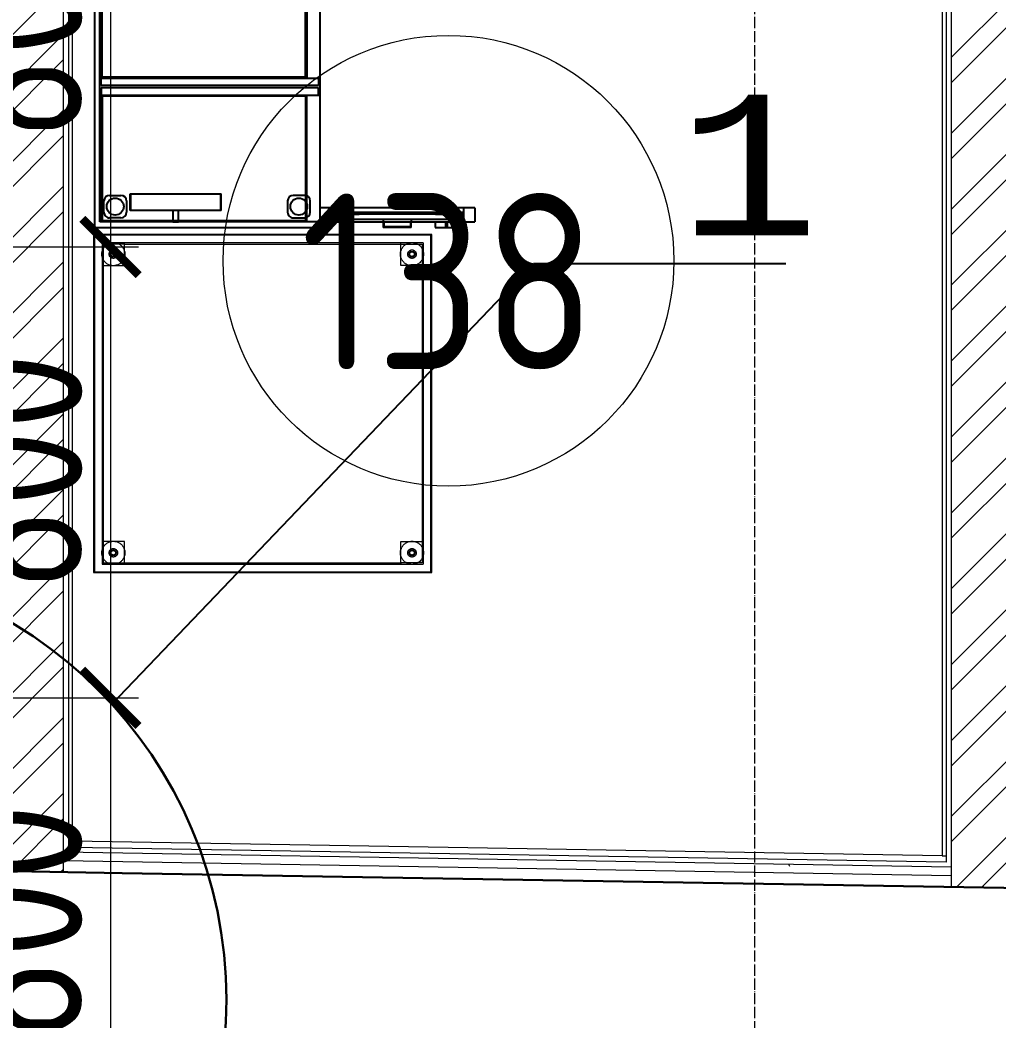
# Model space of a CAD drawing. Header units: millimetres. Extents: x -42533 to 645315, y 3457 to 82611.
# Drawn here: x 74294 to 76032, y 69285 to 71060 of the extents above; entities that cross this region are included whole.
import ezdxf
from ezdxf import colors
from ezdxf.entities.mleader import LeaderData, LeaderLine
from ezdxf.math import Vec2, Vec3

# ---------------------------------------------------------------- set-up
doc = ezdxf.new("R2010")
doc.units = ezdxf.units.MM
doc.linetypes.add('ADSK_Линия сетки', pattern=[25, 20, -2.5, 0, -2.5])
for name, color, linetype in [('00_00_потолок_Панели из стали', 7, 'Continuous'), ('PLAN', 1, 'Continuous'), ('Интерьер - Мебель', 7, 'Continuous'), ('ЭОМ_Лотки рабочие', 5, 'Continuous')]:
    doc.layers.add(name, color=color, linetype=linetype)
for name, color, linetype, lineweight in [('Аннотация', 7, 'Continuous', 18), ('ДОНМ_ТХ_(Нейтральное_мебель)', 7, 'Continuous', 0), ('Оси', 253, 'Continuous', 9), ('Стены внутренние', 7, 'Continuous', 18), ('Стены несущие', 7, 'Continuous', 30), ('Стены отделка', 7, 'Continuous', 30), ('Стены штриховка', 7, 'Continuous', 9), ('ШТРИХОВКА', 252, 'Continuous', 15)]:
    doc.layers.add(name, color=color, linetype=linetype, lineweight=lineweight)
doc.layers.add('Линии', color=7, linetype='Continuous', lineweight=9, true_color=0x00a600)
doc.styles.add('GOST Common', font='GOST_Common.ttf', dxfattribs={"width": 0.9, "height": 350})
doc.styles.get("Standard").update_dxf_attribs({"font": 'arial.ttf'})
doc.styles.add('М2', font='isocpeur.ttf', dxfattribs={"width": 0.8})
doc.dimstyles.new('М2-100', dxfattribs={"dimtxt": 250, "dimasz": 100, "dimexe": 50, "dimexo": 50, "dimgap": 50, "dimtad": 1, "dimdec": 0, "dimzin": 1, "dimtxsty": 'М2', "dimblk": 'ARCHTICK', "dimcen": 2.5, "dimdle": 50, "dimclre": 256, "dimclrt": 256, "dimadec": 0, "dimazin": 0, "dimtfac": 1, "dimtdec": 0, "dimtix": 1, "dimtmove": 1, "dimatfit": 3, "dimldrblk": 'NONE', "dimfxl": 1, "dimtolj": 1, "dimlwd": 9, "dimlwe": 9, "dimarcsym": 1})

# ---------------------------------------------------------------- blocks, each defined once
blk = doc.blocks.new('*U428')
at = {"color": 0}
for points in [[(600, 600), (600, 0), (0, 0), (0, 600), (600, 600)], [(598.5, 598.5), (598.5, 1.5), (1.5, 1.5), (1.5, 598.5), (598.5, 598.5)], [(35, 544.5), (36.4, 544.5), (37.7, 544.7), (39, 544.9), (40.3, 545.2), (41.6, 545.6), (42.9, 546.1), (44.1, 546.6), (45.2, 547.2), (46.4, 547.9), (47.5, 548.7), (48.5, 549.6), (49.5, 550.5), (50.4, 551.4), (51.2, 552.5), (52, 553.6), (52.8, 554.8), (53.4, 556), (54, 557.2), (54.4, 558.5), (54.8, 559.7), (55.1, 561), (55.3, 562.4), (55.5, 563.7), (55.5, 565), (55.5, 566.3), (55.3, 567.6), (55.1, 569), (54.8, 570.3), (54.4, 571.5), (54, 572.8), (53.4, 574), (52.8, 575.2), (52, 576.4), (51.2, 577.5), (50.4, 578.6), (49.5, 579.5), (48.5, 580.4), (47.5, 581.3), (46.4, 582.1), (45.2, 582.8), (44.1, 583.4), (42.9, 583.9), (41.6, 584.4), (40.3, 584.8), (39, 585.1), (37.7, 585.3), (36.4, 585.5), (35, 585.5), (33.9, 585.5), (32.9, 585.4), (31.9, 585.3), (30.9, 585.1), (29.9, 584.9), (28.9, 584.6), (28, 584.3), (27, 583.9), (26.1, 583.5), (25.2, 583), (24.4, 582.5), (23.5, 582), (22.7, 581.4), (22, 580.8), (21.2, 580.2), (19.8, 578.8), (19.2, 578), (18.6, 577.3), (18, 576.5), (17.5, 575.6), (17, 574.8), (16.5, 573.9), (16.1, 573), (15.7, 572), (15.4, 571.1), (15.1, 570.1), (14.9, 569.1), (14.7, 568.1), (14.6, 567.1), (14.5, 566.1), (14.5, 565), (14.5, 563.9), (14.6, 562.9), (14.7, 561.9), (14.9, 560.9), (15.1, 559.9), (15.4, 558.9), (15.7, 558), (16.1, 557), (16.5, 556.1), (17, 555.2), (17.5, 554.4), (18, 553.5), (18.6, 552.7), (19.2, 552), (19.8, 551.2), (20.5, 550.5), (21.2, 549.8), (22, 549.2), (22.7, 548.6), (23.5, 548), (24.4, 547.5), (25.2, 547), (26.1, 546.5), (27, 546.1), (28, 545.7), (28.9, 545.4), (29.9, 545.1), (30.9, 544.9), (31.9, 544.7), (32.9, 544.6), (33.9, 544.5), (35, 544.5)], [(15, 545), (55, 545), (55, 585)], [(585, 585), (15, 585)], [(15, 15), (15, 585)], [(53.8, 583), (17, 583), (17, 546.2)], [(35, 572.5), (34.6, 572.5), (34.2, 572.5), (33.9, 572.4), (33.5, 572.3), (33.1, 572.3), (32.8, 572.2), (32.4, 572), (32.1, 571.9), (31.8, 571.8), (31.4, 571.6), (31.1, 571.4), (30.8, 571.2), (30.5, 571), (30.2, 570.8), (30, 570.6), (29.7, 570.3), (29.4, 570), (29.2, 569.8), (29, 569.5), (28.8, 569.2), (28.6, 568.9), (28.4, 568.6), (28.2, 568.2), (28.1, 567.9), (28, 567.6), (27.8, 567.2), (27.7, 566.9), (27.7, 566.5), (27.6, 566.1), (27.5, 565.8), (27.5, 565.4), (27.5, 565), (27.5, 564.6), (27.5, 564.2), (27.6, 563.9), (27.7, 563.5), (27.7, 563.1), (27.8, 562.8), (28, 562.4), (28.1, 562.1), (28.2, 561.8), (28.4, 561.4), (28.6, 561.1), (28.8, 560.8), (29, 560.5), (29.2, 560.2), (29.4, 560), (30, 559.4), (30.2, 559.2), (30.5, 559), (30.8, 558.8), (31.1, 558.6), (31.4, 558.4), (31.8, 558.2), (32.1, 558.1), (32.4, 558), (32.8, 557.8), (33.1, 557.7), (33.5, 557.7), (33.9, 557.6), (34.2, 557.5), (34.6, 557.5), (35, 557.5), (35.5, 557.5), (36, 557.6), (36.5, 557.6), (37, 557.8), (37.4, 557.9), (37.9, 558.1), (38.3, 558.3), (38.7, 558.5), (39.2, 558.8), (39.6, 559), (39.9, 559.4), (40.3, 559.7), (40.6, 560), (40.9, 560.4), (41.2, 560.8), (41.5, 561.2), (41.7, 561.7), (41.9, 562.1), (42.1, 562.6), (42.2, 563.1), (42.4, 563.6), (42.4, 564), (42.5, 564.5), (42.5, 565), (42.5, 565.5), (42.4, 566), (42.4, 566.4), (42.2, 566.9), (42.1, 567.4), (41.9, 567.9), (41.7, 568.3), (41.5, 568.7), (41.2, 569.2), (40.9, 569.6), (40.6, 570), (40.3, 570.3), (39.9, 570.6), (39.6, 571), (39.2, 571.2), (38.7, 571.5), (38.3, 571.7), (37.9, 571.9), (37.4, 572.1), (37, 572.2), (36.5, 572.4), (36, 572.4), (35.5, 572.5), (35, 572.5)], [(35, 570), (34.7, 570), (34.5, 570), (34.2, 569.9), (34, 569.9), (33.8, 569.8), (33.5, 569.8), (33.3, 569.7), (33.1, 569.6), (32.8, 569.5), (32.6, 569.4), (32.4, 569.3), (32.2, 569.1), (32, 569), (31.8, 568.9), (31.6, 568.7), (31.5, 568.5), (31.3, 568.4), (31.1, 568.2), (31, 568), (30.9, 567.8), (30.7, 567.6), (30.6, 567.4), (30.5, 567.2), (30.4, 566.9), (30.3, 566.7), (30.2, 566.5), (30.2, 566.2), (30.1, 566), (30.1, 565.8), (30, 565.5), (30, 565.3), (30, 565), (30, 564.7), (30, 564.5), (30.1, 564.2), (30.1, 564), (30.2, 563.8), (30.2, 563.5), (30.3, 563.3), (30.4, 563.1), (30.5, 562.8), (30.6, 562.6), (30.7, 562.4), (30.9, 562.2), (31, 562), (31.1, 561.8), (31.3, 561.6), (31.6, 561.3), (31.8, 561.1), (32, 561), (32.2, 560.9), (32.4, 560.7), (32.6, 560.6), (32.8, 560.5), (33.1, 560.4), (33.3, 560.3), (33.5, 560.2), (33.8, 560.2), (34, 560.1), (34.2, 560.1), (34.5, 560), (34.7, 560), (35, 560), (35.3, 560), (35.7, 560), (36, 560.1), (36.3, 560.2), (36.6, 560.3), (36.9, 560.4), (37.2, 560.5), (37.5, 560.7), (37.8, 560.8), (38, 561), (38.3, 561.2), (38.5, 561.5), (38.8, 561.7), (39, 561.9), (39.2, 562.2), (39.3, 562.5), (39.5, 562.8), (39.6, 563.1), (39.7, 563.4), (39.8, 563.7), (39.9, 564), (40, 564.4), (40, 564.7), (40, 565), (40, 565.3), (40, 565.6), (39.9, 566), (39.8, 566.3), (39.7, 566.6), (39.6, 566.9), (39.5, 567.2), (39.3, 567.5), (39.2, 567.8), (39, 568.1), (38.8, 568.3), (38.5, 568.5), (38.3, 568.8), (38, 569), (37.8, 569.2), (37.5, 569.3), (37.2, 569.5), (36.9, 569.6), (36.6, 569.7), (36.3, 569.8), (36, 569.9), (35.7, 570), (35.3, 570), (35, 570)], [(35, 569), (34.8, 569), (34.6, 569), (34.4, 569), (34.2, 568.9), (34, 568.9), (33.8, 568.8), (33.6, 568.8), (33.4, 568.7), (33.3, 568.6), (33.1, 568.5), (32.9, 568.4), (32.8, 568.3), (32.6, 568.2), (32.5, 568.1), (32.3, 568), (32.2, 567.8), (32, 567.7), (31.9, 567.5), (31.8, 567.4), (31.7, 567.2), (31.6, 567.1), (31.5, 566.9), (31.4, 566.7), (31.3, 566.6), (31.2, 566.4), (31.2, 566.2), (31.1, 566), (31.1, 565.8), (31, 565.6), (31, 565.4), (31, 565.2), (31, 565), (31, 564.8), (31, 564.6), (31, 564.4), (31.1, 564.2), (31.1, 564), (31.2, 563.8), (31.2, 563.6), (31.3, 563.4), (31.4, 563.3), (31.5, 563.1), (31.6, 562.9), (31.7, 562.8), (31.8, 562.6), (31.9, 562.5), (32, 562.3), (32.3, 562), (32.5, 561.9), (32.6, 561.8), (32.8, 561.7), (32.9, 561.6), (33.1, 561.5), (33.3, 561.4), (33.4, 561.3), (33.6, 561.2), (33.8, 561.2), (34, 561.1), (34.2, 561.1), (34.4, 561), (34.6, 561), (34.8, 561), (35, 561), (35.3, 561), (35.5, 561), (35.8, 561.1), (36, 561.1), (36.3, 561.2), (36.5, 561.3), (36.8, 561.4), (37, 561.5), (37.2, 561.7), (37.4, 561.8), (37.6, 562), (37.8, 562.2), (38, 562.4), (38.2, 562.6), (38.3, 562.8), (38.5, 563), (38.6, 563.2), (38.7, 563.5), (38.8, 563.7), (38.9, 564), (38.9, 564.2), (39, 564.5), (39, 564.7), (39, 565), (39, 565.3), (39, 565.5), (38.9, 565.8), (38.9, 566), (38.8, 566.3), (38.7, 566.5), (38.6, 566.8), (38.5, 567), (38.3, 567.2), (38.2, 567.4), (38, 567.6), (37.8, 567.8), (37.6, 568), (37.4, 568.2), (37.2, 568.3), (37, 568.5), (36.8, 568.6), (36.5, 568.7), (36.3, 568.8), (36, 568.9), (35.8, 568.9), (35.5, 569), (35.3, 569), (35, 569)], [(545, 583), (55, 583)], [(565, 544.5), (566.4, 544.5), (567.7, 544.7), (569, 544.9), (570.3, 545.2), (571.6, 545.6), (572.9, 546.1), (574.1, 546.6), (575.2, 547.2), (576.4, 547.9), (577.5, 548.7), (578.5, 549.6), (579.5, 550.5), (580.4, 551.4), (581.2, 552.5), (582, 553.6), (582.8, 554.8), (583.4, 556), (584, 557.2), (584.4, 558.5), (584.8, 559.7), (585.1, 561), (585.3, 562.4), (585.5, 563.7), (585.5, 565), (585.5, 566.3), (585.3, 567.6), (585.1, 569), (584.8, 570.3), (584.4, 571.5), (584, 572.8), (583.4, 574), (582.8, 575.2), (582, 576.4), (581.2, 577.5), (580.4, 578.6), (579.5, 579.5), (578.5, 580.4), (577.5, 581.3), (576.4, 582.1), (575.2, 582.8), (574.1, 583.4), (572.9, 583.9), (571.6, 584.4), (570.3, 584.8), (569, 585.1), (567.7, 585.3), (566.4, 585.5), (565, 585.5), (563.9, 585.5), (562.9, 585.4), (561.9, 585.3), (560.9, 585.1), (559.9, 584.9), (558.9, 584.6), (558, 584.3), (557, 583.9), (556.1, 583.5), (555.2, 583), (554.4, 582.5), (553.5, 582), (552.7, 581.4), (552, 580.8), (551.2, 580.2), (549.8, 578.8), (549.2, 578), (548.6, 577.3), (548, 576.5), (547.5, 575.6), (547, 574.8), (546.5, 573.9), (546.1, 573), (545.7, 572), (545.4, 571.1), (545.1, 570.1), (544.9, 569.1), (544.7, 568.1), (544.6, 567.1), (544.5, 566.1), (544.5, 565), (544.5, 563.9), (544.6, 562.9), (544.7, 561.9), (544.9, 560.9), (545.1, 559.9), (545.4, 558.9), (545.7, 558), (546.1, 557), (546.5, 556.1), (547, 555.2), (547.5, 554.4), (548, 553.5), (548.6, 552.7), (549.2, 552), (549.8, 551.2), (550.5, 550.5), (551.2, 549.8), (552, 549.2), (552.7, 548.6), (553.5, 548), (554.4, 547.5), (555.2, 547), (556.1, 546.5), (557, 546.1), (558, 545.7), (558.9, 545.4), (559.9, 545.1), (560.9, 544.9), (561.9, 544.7), (562.9, 544.6), (563.9, 544.5), (565, 544.5)], [(545, 585), (545, 545), (585, 545)], [(583, 546.2), (583, 583), (546.2, 583)], [(565, 572.5), (564.6, 572.5), (564.2, 572.5), (563.9, 572.4), (563.5, 572.3), (563.1, 572.3), (562.8, 572.2), (562.4, 572), (562.1, 571.9), (561.8, 571.8), (561.4, 571.6), (561.1, 571.4), (560.8, 571.2), (560.5, 571), (560.2, 570.8), (560, 570.6), (559.7, 570.3), (559.4, 570), (559.2, 569.8), (559, 569.5), (558.8, 569.2), (558.6, 568.9), (558.4, 568.6), (558.2, 568.2), (558.1, 567.9), (558, 567.6), (557.8, 567.2), (557.7, 566.9), (557.7, 566.5), (557.6, 566.1), (557.5, 565.8), (557.5, 565.4), (557.5, 565), (557.5, 564.6), (557.5, 564.2), (557.6, 563.9), (557.7, 563.5), (557.7, 563.1), (557.8, 562.8), (558, 562.4), (558.1, 562.1), (558.2, 561.8), (558.4, 561.4), (558.6, 561.1), (558.8, 560.8), (559, 560.5), (559.2, 560.2), (559.4, 560), (560, 559.4), (560.2, 559.2), (560.5, 559), (560.8, 558.8), (561.1, 558.6), (561.4, 558.4), (561.8, 558.2), (562.1, 558.1), (562.4, 558), (562.8, 557.8), (563.1, 557.7), (563.5, 557.7), (563.9, 557.6), (564.2, 557.5), (564.6, 557.5), (565, 557.5), (565.5, 557.5), (566, 557.6), (566.5, 557.6), (567, 557.8), (567.4, 557.9), (567.9, 558.1), (568.3, 558.3), (568.7, 558.5), (569.2, 558.8), (569.6, 559), (569.9, 559.4), (570.3, 559.7), (570.6, 560), (570.9, 560.4), (571.2, 560.8), (571.5, 561.2), (571.7, 561.7), (571.9, 562.1), (572.1, 562.6), (572.2, 563.1), (572.4, 563.6), (572.4, 564), (572.5, 564.5), (572.5, 565), (572.5, 565.5), (572.4, 566), (572.4, 566.4), (572.2, 566.9), (572.1, 567.4), (571.9, 567.9), (571.7, 568.3), (571.5, 568.7), (571.2, 569.2), (570.9, 569.6), (570.6, 570), (570.3, 570.3), (569.9, 570.6), (569.6, 571), (569.2, 571.2), (568.7, 571.5), (568.3, 571.7), (567.9, 571.9), (567.4, 572.1), (567, 572.2), (566.5, 572.4), (566, 572.4), (565.5, 572.5), (565, 572.5)], [(565, 570), (564.7, 570), (564.5, 570), (564.2, 569.9), (564, 569.9), (563.8, 569.8), (563.5, 569.8), (563.3, 569.7), (563.1, 569.6), (562.8, 569.5), (562.6, 569.4), (562.4, 569.3), (562.2, 569.1), (562, 569), (561.8, 568.9), (561.6, 568.7), (561.5, 568.5), (561.3, 568.4), (561.1, 568.2), (561, 568), (560.9, 567.8), (560.7, 567.6), (560.6, 567.4), (560.5, 567.2), (560.4, 566.9), (560.3, 566.7), (560.2, 566.5), (560.2, 566.2), (560.1, 566), (560.1, 565.8), (560, 565.5), (560, 565.3), (560, 565), (560, 564.7), (560, 564.5), (560.1, 564.2), (560.1, 564), (560.2, 563.8), (560.2, 563.5), (560.3, 563.3), (560.4, 563.1), (560.5, 562.8), (560.6, 562.6), (560.7, 562.4), (560.9, 562.2), (561, 562), (561.1, 561.8), (561.3, 561.6), (561.6, 561.3), (561.8, 561.1), (562, 561), (562.2, 560.9), (562.4, 560.7), (562.6, 560.6), (562.8, 560.5), (563.1, 560.4), (563.3, 560.3), (563.5, 560.2), (563.8, 560.2), (564, 560.1), (564.2, 560.1), (564.5, 560), (564.7, 560), (565, 560), (565.3, 560), (565.7, 560), (566, 560.1), (566.3, 560.2), (566.6, 560.3), (566.9, 560.4), (567.2, 560.5), (567.5, 560.7), (567.8, 560.8), (568, 561), (568.3, 561.2), (568.5, 561.5), (568.8, 561.7), (569, 561.9), (569.2, 562.2), (569.3, 562.5), (569.5, 562.8), (569.6, 563.1), (569.7, 563.4), (569.8, 563.7), (569.9, 564), (570, 564.4), (570, 564.7), (570, 565), (570, 565.3), (570, 565.6), (569.9, 566), (569.8, 566.3), (569.7, 566.6), (569.6, 566.9), (569.5, 567.2), (569.3, 567.5), (569.2, 567.8), (569, 568.1), (568.8, 568.3), (568.5, 568.5), (568.3, 568.8), (568, 569), (567.8, 569.2), (567.5, 569.3), (567.2, 569.5), (566.9, 569.6), (566.6, 569.7), (566.3, 569.8), (566, 569.9), (565.7, 570), (565.3, 570), (565, 570)], [(565, 569), (564.8, 569), (564.6, 569), (564.4, 569), (564.2, 568.9), (564, 568.9), (563.8, 568.8), (563.6, 568.8), (563.4, 568.7), (563.3, 568.6), (563.1, 568.5), (562.9, 568.4), (562.8, 568.3), (562.6, 568.2), (562.5, 568.1), (562.3, 568), (562.2, 567.8), (562, 567.7), (561.9, 567.5), (561.8, 567.4), (561.7, 567.2), (561.6, 567.1), (561.5, 566.9), (561.4, 566.7), (561.3, 566.6), (561.2, 566.4), (561.2, 566.2), (561.1, 566), (561.1, 565.8), (561, 565.6), (561, 565.4), (561, 565.2), (561, 565), (561, 564.8), (561, 564.6), (561, 564.4), (561.1, 564.2), (561.1, 564), (561.2, 563.8), (561.2, 563.6), (561.3, 563.4), (561.4, 563.3), (561.5, 563.1), (561.6, 562.9), (561.7, 562.8), (561.8, 562.6), (561.9, 562.5), (562, 562.3), (562.3, 562), (562.5, 561.9), (562.6, 561.8), (562.8, 561.7), (562.9, 561.6), (563.1, 561.5), (563.3, 561.4), (563.4, 561.3), (563.6, 561.2), (563.8, 561.2), (564, 561.1), (564.2, 561.1), (564.4, 561), (564.6, 561), (564.8, 561), (565, 561), (565.3, 561), (565.5, 561), (565.8, 561.1), (566, 561.1), (566.3, 561.2), (566.5, 561.3), (566.8, 561.4), (567, 561.5), (567.2, 561.7), (567.4, 561.8), (567.6, 562), (567.8, 562.2), (568, 562.4), (568.2, 562.6), (568.3, 562.8), (568.5, 563), (568.6, 563.2), (568.7, 563.5), (568.8, 563.7), (568.9, 564), (568.9, 564.2), (569, 564.5), (569, 564.7), (569, 565), (569, 565.3), (569, 565.5), (568.9, 565.8), (568.9, 566), (568.8, 566.3), (568.7, 566.5), (568.6, 566.8), (568.5, 567), (568.3, 567.2), (568.2, 567.4), (568, 567.6), (567.8, 567.8), (567.6, 568), (567.4, 568.2), (567.2, 568.3), (567, 568.5), (566.8, 568.6), (566.5, 568.7), (566.3, 568.8), (566, 568.9), (565.8, 568.9), (565.5, 569), (565.3, 569), (565, 569)], [(585, 585), (585, 15)], [(17, 55), (17, 546.1)], [(583, 55), (583, 546.1)], [(35, 14.5), (36.4, 14.5), (37.7, 14.7), (39, 14.9), (40.3, 15.2), (41.6, 15.6), (42.9, 16.1), (44.1, 16.6), (45.2, 17.2), (46.4, 17.9), (47.5, 18.7), (48.5, 19.6), (49.5, 20.5), (50.4, 21.4), (51.2, 22.5), (52, 23.6), (52.8, 24.8), (53.4, 26), (54, 27.2), (54.4, 28.5), (54.8, 29.7), (55.1, 31), (55.3, 32.4), (55.5, 33.7), (55.5, 35), (55.5, 36.3), (55.3, 37.6), (55.1, 39), (54.8, 40.3), (54.4, 41.5), (54, 42.8), (53.4, 44), (52.8, 45.2), (52, 46.4), (51.2, 47.5), (50.4, 48.6), (49.5, 49.5), (48.5, 50.4), (47.5, 51.3), (46.4, 52.1), (45.2, 52.8), (44.1, 53.4), (42.9, 53.9), (41.6, 54.4), (40.3, 54.8), (39, 55.1), (37.7, 55.3), (36.4, 55.5), (33.6, 55.5), (32.3, 55.3), (31, 55.1), (29.7, 54.8), (28.4, 54.4), (27.1, 53.9), (25.9, 53.4), (24.8, 52.8), (23.6, 52.1), (22.5, 51.3), (21.5, 50.4), (20.5, 49.5), (19.6, 48.6), (18.8, 47.5), (18, 46.4), (17.2, 45.2), (16.6, 44), (16, 42.8), (15.6, 41.5), (15.2, 40.3), (14.9, 39), (14.7, 37.6), (14.5, 36.3), (14.5, 35), (14.5, 33.7), (14.7, 32.4), (14.9, 31), (15.2, 29.7), (15.6, 28.5), (16, 27.2), (16.6, 26), (17.2, 24.8), (18, 23.6), (18.8, 22.5), (19.6, 21.4), (20.5, 20.5), (21.5, 19.6), (22.5, 18.7), (23.6, 17.9), (24.8, 17.2), (25.9, 16.6), (27.1, 16.1), (28.4, 15.6), (29.7, 15.2), (31, 14.9), (32.3, 14.7), (33.6, 14.5), (35, 14.5)], [(15, 55), (55, 55), (55, 15)], [(53.8, 17), (17, 17), (17, 53.8)], [(565, 14.5), (566.4, 14.5), (567.7, 14.7), (569, 14.9), (570.3, 15.2), (571.6, 15.6), (572.9, 16.1), (574.1, 16.6), (575.2, 17.2), (576.4, 17.9), (577.5, 18.7), (578.5, 19.6), (579.5, 20.5), (580.4, 21.4), (581.2, 22.5), (582, 23.6), (582.8, 24.8), (583.4, 26), (584, 27.2), (584.4, 28.5), (584.8, 29.7), (585.1, 31), (585.3, 32.4), (585.5, 33.7), (585.5, 35), (585.5, 36.3), (585.3, 37.6), (585.1, 39), (584.8, 40.3), (584.4, 41.5), (584, 42.8), (583.4, 44), (582.8, 45.2), (582, 46.4), (581.2, 47.5), (580.4, 48.6), (579.5, 49.5), (578.5, 50.4), (577.5, 51.3), (576.4, 52.1), (575.2, 52.8), (574.1, 53.4), (572.9, 53.9), (571.6, 54.4), (570.3, 54.8), (569, 55.1), (567.7, 55.3), (566.4, 55.5), (563.6, 55.5), (562.3, 55.3), (561, 55.1), (559.7, 54.8), (558.4, 54.4), (557.1, 53.9), (555.9, 53.4), (554.8, 52.8), (553.6, 52.1), (552.5, 51.3), (551.5, 50.4), (550.5, 49.5), (549.6, 48.6), (548.8, 47.5), (548, 46.4), (547.2, 45.2), (546.6, 44), (546, 42.8), (545.6, 41.5), (545.2, 40.3), (544.9, 39), (544.7, 37.6), (544.5, 36.3), (544.5, 35), (544.5, 33.7), (544.7, 32.4), (544.9, 31), (545.2, 29.7), (545.6, 28.5), (546, 27.2), (546.6, 26), (547.2, 24.8), (548, 23.6), (548.8, 22.5), (549.6, 21.4), (550.5, 20.5), (551.5, 19.6), (552.5, 18.7), (553.6, 17.9), (554.8, 17.2), (555.9, 16.6), (557.1, 16.1), (558.4, 15.6), (559.7, 15.2), (561, 14.9), (562.3, 14.7), (563.6, 14.5), (565, 14.5)], [(545, 15), (545, 55), (585, 55)], [(583, 53.8), (583, 17), (546.2, 17)], [(35, 42.5), (34.5, 42.5), (34, 42.4), (33.5, 42.4), (33, 42.2), (32.6, 42.1), (32.1, 41.9), (31.7, 41.7), (31.2, 41.5), (30.8, 41.2), (30.4, 41), (30.1, 40.6), (29.7, 40.3), (29.4, 40), (29.1, 39.6), (28.8, 39.2), (28.5, 38.7), (28.3, 38.3), (28.1, 37.9), (27.9, 37.4), (27.8, 36.9), (27.6, 36.4), (27.6, 36), (27.5, 35.5), (27.5, 35), (27.5, 34.5), (27.6, 34), (27.6, 33.6), (27.8, 33.1), (27.9, 32.6), (28.1, 32.1), (28.3, 31.7), (28.5, 31.2), (28.8, 30.8), (29.1, 30.4), (29.4, 30), (29.7, 29.7), (30.1, 29.4), (30.4, 29), (30.8, 28.8), (31.2, 28.5), (31.7, 28.3), (32.1, 28.1), (32.6, 27.9), (33, 27.8), (33.5, 27.6), (34, 27.6), (34.5, 27.5), (35.5, 27.5), (36, 27.6), (36.5, 27.6), (37, 27.8), (37.4, 27.9), (37.9, 28.1), (38.3, 28.3), (38.7, 28.5), (39.2, 28.8), (39.6, 29), (39.9, 29.4), (40.3, 29.7), (40.6, 30), (40.9, 30.4), (41.2, 30.8), (41.5, 31.2), (41.7, 31.7), (41.9, 32.1), (42.1, 32.6), (42.2, 33.1), (42.4, 33.6), (42.4, 34), (42.5, 34.5), (42.5, 35), (42.5, 35.5), (42.4, 36), (42.4, 36.4), (42.2, 36.9), (42.1, 37.4), (41.9, 37.9), (41.7, 38.3), (41.5, 38.7), (41.2, 39.2), (40.9, 39.6), (40.6, 40), (40.3, 40.3), (39.9, 40.6), (39.6, 41), (39.2, 41.2), (38.7, 41.5), (38.3, 41.7), (37.9, 41.9), (37.4, 42.1), (37, 42.2), (36.5, 42.4), (36, 42.4), (35.5, 42.5), (35, 42.5)], [(35, 40), (34.7, 40), (34.3, 40), (34, 39.9), (33.7, 39.8), (33.4, 39.7), (33.1, 39.6), (32.8, 39.5), (32.5, 39.3), (32.2, 39.2), (32, 39), (31.7, 38.8), (31.5, 38.5), (31.2, 38.3), (31, 38.1), (30.8, 37.8), (30.7, 37.5), (30.5, 37.2), (30.4, 36.9), (30.3, 36.6), (30.2, 36.3), (30.1, 36), (30, 35.6), (30, 35.3), (30, 35), (30, 34.7), (30, 34.4), (30.1, 34), (30.2, 33.7), (30.3, 33.4), (30.4, 33.1), (30.5, 32.8), (30.7, 32.5), (30.8, 32.2), (31, 31.9), (31.2, 31.7), (31.5, 31.5), (31.7, 31.2), (32, 31), (32.2, 30.8), (32.5, 30.7), (32.8, 30.5), (33.1, 30.4), (33.4, 30.3), (33.7, 30.2), (34, 30.1), (34.3, 30), (34.7, 30), (35.3, 30), (35.7, 30), (36, 30.1), (36.3, 30.2), (36.6, 30.3), (36.9, 30.4), (37.2, 30.5), (37.5, 30.7), (37.8, 30.8), (38, 31), (38.3, 31.2), (38.5, 31.5), (38.8, 31.7), (39, 31.9), (39.2, 32.2), (39.3, 32.5), (39.5, 32.8), (39.6, 33.1), (39.7, 33.4), (39.8, 33.7), (39.9, 34), (40, 34.4), (40, 34.7), (40, 35), (40, 35.3), (40, 35.6), (39.9, 36), (39.8, 36.3), (39.7, 36.6), (39.6, 36.9), (39.5, 37.2), (39.3, 37.5), (39.2, 37.8), (39, 38.1), (38.8, 38.3), (38.5, 38.5), (38.3, 38.8), (38, 39), (37.8, 39.2), (37.5, 39.3), (37.2, 39.5), (36.9, 39.6), (36.6, 39.7), (36.3, 39.8), (36, 39.9), (35.7, 40), (35.3, 40), (35, 40)], [(35, 39), (34.7, 39), (34.5, 39), (34.2, 38.9), (34, 38.9), (33.7, 38.8), (33.5, 38.7), (33.2, 38.6), (33, 38.5), (32.8, 38.3), (32.6, 38.2), (32.4, 38), (32.2, 37.8), (32, 37.6), (31.8, 37.4), (31.7, 37.2), (31.5, 37), (31.4, 36.8), (31.3, 36.5), (31.2, 36.3), (31.1, 36), (31.1, 35.8), (31, 35.5), (31, 35.3), (31, 35), (31, 34.7), (31, 34.5), (31.1, 34.2), (31.1, 34), (31.2, 33.7), (31.3, 33.5), (31.4, 33.2), (31.5, 33), (31.7, 32.8), (31.8, 32.6), (32, 32.4), (32.2, 32.2), (32.4, 32), (32.6, 31.8), (32.8, 31.7), (33, 31.5), (33.2, 31.4), (33.5, 31.3), (33.7, 31.2), (34, 31.1), (34.2, 31.1), (34.5, 31), (34.7, 31), (35.3, 31), (35.5, 31), (35.8, 31.1), (36, 31.1), (36.3, 31.2), (36.5, 31.3), (36.8, 31.4), (37, 31.5), (37.2, 31.7), (37.4, 31.8), (37.6, 32), (37.8, 32.2), (38, 32.4), (38.2, 32.6), (38.3, 32.8), (38.5, 33), (38.6, 33.2), (38.7, 33.5), (38.8, 33.7), (38.9, 34), (38.9, 34.2), (39, 34.5), (39, 34.7), (39, 35), (39, 35.3), (39, 35.5), (38.9, 35.8), (38.9, 36), (38.8, 36.3), (38.7, 36.5), (38.6, 36.8), (38.5, 37), (38.3, 37.2), (38.2, 37.4), (38, 37.6), (37.8, 37.8), (37.6, 38), (37.4, 38.2), (37.2, 38.3), (37, 38.5), (36.8, 38.6), (36.5, 38.7), (36.3, 38.8), (36, 38.9), (35.8, 38.9), (35.5, 39), (35.3, 39), (35, 39)], [(565, 42.5), (564.5, 42.5), (564, 42.4), (563.5, 42.4), (563, 42.2), (562.6, 42.1), (562.1, 41.9), (561.7, 41.7), (561.2, 41.5), (560.8, 41.2), (560.4, 41), (560.1, 40.6), (559.7, 40.3), (559.4, 40), (559.1, 39.6), (558.8, 39.2), (558.5, 38.7), (558.3, 38.3), (558.1, 37.9), (557.9, 37.4), (557.8, 36.9), (557.6, 36.4), (557.6, 36), (557.5, 35.5), (557.5, 35), (557.5, 34.5), (557.6, 34), (557.6, 33.6), (557.8, 33.1), (557.9, 32.6), (558.1, 32.1), (558.3, 31.7), (558.5, 31.2), (558.8, 30.8), (559.1, 30.4), (559.4, 30), (559.7, 29.7), (560.1, 29.4), (560.4, 29), (560.8, 28.8), (561.2, 28.5), (561.7, 28.3), (562.1, 28.1), (562.6, 27.9), (563, 27.8), (563.5, 27.6), (564, 27.6), (564.5, 27.5), (565.5, 27.5), (566, 27.6), (566.5, 27.6), (567, 27.8), (567.4, 27.9), (567.9, 28.1), (568.3, 28.3), (568.7, 28.5), (569.2, 28.8), (569.6, 29), (569.9, 29.4), (570.3, 29.7), (570.6, 30), (570.9, 30.4), (571.2, 30.8), (571.5, 31.2), (571.7, 31.7), (571.9, 32.1), (572.1, 32.6), (572.2, 33.1), (572.4, 33.6), (572.4, 34), (572.5, 34.5), (572.5, 35), (572.5, 35.5), (572.4, 36), (572.4, 36.4), (572.2, 36.9), (572.1, 37.4), (571.9, 37.9), (571.7, 38.3), (571.5, 38.7), (571.2, 39.2), (570.9, 39.6), (570.6, 40), (570.3, 40.3), (569.9, 40.6), (569.6, 41), (569.2, 41.2), (568.7, 41.5), (568.3, 41.7), (567.9, 41.9), (567.4, 42.1), (567, 42.2), (566.5, 42.4), (566, 42.4), (565.5, 42.5), (565, 42.5)], [(565, 40), (564.7, 40), (564.3, 40), (564, 39.9), (563.7, 39.8), (563.4, 39.7), (563.1, 39.6), (562.8, 39.5), (562.5, 39.3), (562.2, 39.2), (562, 39), (561.7, 38.8), (561.5, 38.5), (561.2, 38.3), (561, 38.1), (560.8, 37.8), (560.7, 37.5), (560.5, 37.2), (560.4, 36.9), (560.3, 36.6), (560.2, 36.3), (560.1, 36), (560, 35.6), (560, 35.3), (560, 35), (560, 34.7), (560, 34.4), (560.1, 34), (560.2, 33.7), (560.3, 33.4), (560.4, 33.1), (560.5, 32.8), (560.7, 32.5), (560.8, 32.2), (561, 31.9), (561.2, 31.7), (561.5, 31.5), (561.7, 31.2), (562, 31), (562.2, 30.8), (562.5, 30.7), (562.8, 30.5), (563.1, 30.4), (563.4, 30.3), (563.7, 30.2), (564, 30.1), (564.3, 30), (564.7, 30), (565.3, 30), (565.7, 30), (566, 30.1), (566.3, 30.2), (566.6, 30.3), (566.9, 30.4), (567.2, 30.5), (567.5, 30.7), (567.8, 30.8), (568, 31), (568.3, 31.2), (568.5, 31.5), (568.8, 31.7), (569, 31.9), (569.2, 32.2), (569.3, 32.5), (569.5, 32.8), (569.6, 33.1), (569.7, 33.4), (569.8, 33.7), (569.9, 34), (570, 34.4), (570, 34.7), (570, 35), (570, 35.3), (570, 35.6), (569.9, 36), (569.8, 36.3), (569.7, 36.6), (569.6, 36.9), (569.5, 37.2), (569.3, 37.5), (569.2, 37.8), (569, 38.1), (568.8, 38.3), (568.5, 38.5), (568.3, 38.8), (568, 39), (567.8, 39.2), (567.5, 39.3), (567.2, 39.5), (566.9, 39.6), (566.6, 39.7), (566.3, 39.8), (566, 39.9), (565.7, 40), (565.3, 40), (565, 40)], [(565, 39), (564.7, 39), (564.5, 39), (564.2, 38.9), (564, 38.9), (563.7, 38.8), (563.5, 38.7), (563.2, 38.6), (563, 38.5), (562.8, 38.3), (562.6, 38.2), (562.4, 38), (562.2, 37.8), (562, 37.6), (561.8, 37.4), (561.7, 37.2), (561.5, 37), (561.4, 36.8), (561.3, 36.5), (561.2, 36.3), (561.1, 36), (561.1, 35.8), (561, 35.5), (561, 35.3), (561, 35), (561, 34.7), (561, 34.5), (561.1, 34.2), (561.1, 34), (561.2, 33.7), (561.3, 33.5), (561.4, 33.2), (561.5, 33), (561.7, 32.8), (561.8, 32.6), (562, 32.4), (562.2, 32.2), (562.4, 32), (562.6, 31.8), (562.8, 31.7), (563, 31.5), (563.2, 31.4), (563.5, 31.3), (563.7, 31.2), (564, 31.1), (564.2, 31.1), (564.5, 31), (564.7, 31), (565.3, 31), (565.5, 31), (565.8, 31.1), (566, 31.1), (566.3, 31.2), (566.5, 31.3), (566.8, 31.4), (567, 31.5), (567.2, 31.7), (567.4, 31.8), (567.6, 32), (567.8, 32.2), (568, 32.4), (568.2, 32.6), (568.3, 32.8), (568.5, 33), (568.6, 33.2), (568.7, 33.5), (568.8, 33.7), (568.9, 34), (568.9, 34.2), (569, 34.5), (569, 34.7), (569, 35), (569, 35.3), (569, 35.5), (568.9, 35.8), (568.9, 36), (568.8, 36.3), (568.7, 36.5), (568.6, 36.8), (568.5, 37), (568.3, 37.2), (568.2, 37.4), (568, 37.6), (567.8, 37.8), (567.6, 38), (567.4, 38.2), (567.2, 38.3), (567, 38.5), (566.8, 38.6), (566.5, 38.7), (566.3, 38.8), (566, 38.9), (565.8, 38.9), (565.5, 39), (565.3, 39), (565, 39)], [(585, 15), (15, 15)], [(545, 17), (55, 17)]]:
    blk.add_lwpolyline(points, dxfattribs=at)
blk = doc.blocks.new('A$C22e02509')
at = {"layer": 'PLAN', "color": 0, "linetype": 'ByBlock', "lineweight": -2}
for p, q in [((400, 500), (0, 500)), ((0, 500), (0, 0)), ((400, 500), (400, 0)), ((512.5, 490), (512.5, 500)), ((562.5, 500), (512.5, 500)), ((514, 498.5), (561, 498.5)), ((514, 490), (514, 498.5)), ((561, 490), (561, 498.5)), ((562.5, 500), (562.5, 490)), ((605, 500), (645, 500)), ((605, 500), (605, 490)), ((623.8, 500), (623.8, 490)), ((626.2, 490), (626.2, 500)), ((645, 500), (645, 490)), ((400, 490), (10, 490)), ((10, 10), (10, 490)), ((12, 265), (12, 490)), ((14, 267), (14, 488)), ((375, 488), (14, 488)), ((47.1, 482.9), (27.1, 482.9)), ((139.5, 490), (149.5, 490)), ((139.5, 470), (139.5, 490)), ((149.5, 490), (149.5, 470)), ((352.9, 482.9), (372.9, 482.9)), ((375, 267), (375, 488)), ((377, 490), (377, 265)), ((400, 490), (675, 490)), ((420, 465), (420, 485)), ((420, 485), (655, 485)), ((512.5, 485), (512.5, 490)), ((562.5, 485), (562.5, 490)), ((655, 465), (655, 485)), ((675, 465), (675, 490)), ((17.1, 472.9), (17.1, 452.9)), ((57.1, 452.9), (57.1, 472.9)), ((139.5, 470), (63.8, 470)), ((63.8, 470), (63.8, 440)), ((64.8, 470), (64.8, 440)), ((149.5, 470), (139.5, 470)), ((225.2, 470), (149.5, 470)), ((224.2, 470), (224.2, 440)), ((225.2, 470), (225.2, 440)), ((342.9, 452.9), (342.9, 472.9)), ((382.9, 472.9), (382.9, 452.9)), ((675, 465), (400, 465)), ((420, 476.5), (469, 476.5)), ((469, 473.5), (420, 473.5)), ((467, 475.5), (467, 474.5)), ((606, 476.5), (469, 476.5)), ((469, 475.5), (469.7, 476.2)), ((469.7, 473.8), (469, 474.5)), ((606, 473.5), (469, 473.5)), ((470, 475.5), (470, 474.5)), ((605, 475.5), (605, 474.5)), ((606, 476.5), (655, 476.5)), ((655, 473.5), (606, 473.5)), ((608, 475.5), (608, 474.5)), ((27.1, 442.9), (47.1, 442.9)), ((63.8, 440), (225.2, 440)), ((372.9, 442.9), (352.9, 442.9)), ((375, 267), (14, 267)), ((10, 235), (10, 265)), ((10, 265), (400, 265)), ((12, 252), (12, 265)), ((398, 252), (12, 252)), ((398, 265), (398, 252)), ((10, 235), (400, 235)), ((12, 248), (12, 235)), ((398, 248), (12, 248)), ((12, 235), (12, 10)), ((375, 233), (14, 233)), ((14, 233), (14, 12)), ((375, 233), (375, 12)), ((377, 10), (377, 235)), ((398, 235), (398, 248)), ((27.1, 57.1), (47.1, 57.1)), ((63.8, 60), (225.2, 60)), ((63.8, 30), (63.8, 60)), ((64.8, 30), (64.8, 60)), ((224.2, 30), (224.2, 60)), ((225.2, 30), (225.2, 60)), ((372.9, 57.1), (352.9, 57.1)), ((17.1, 27.1), (17.1, 47.1)), ((57.1, 47.1), (57.1, 27.1)), ((342.9, 47.1), (342.9, 27.1)), ((382.9, 27.1), (382.9, 47.1)), ((139.5, 30), (63.8, 30)), ((139.5, 30), (139.5, 10)), ((149.5, 30), (139.5, 30)), ((149.5, 10), (149.5, 30)), ((225.2, 30), (149.5, 30)), ((675, 35), (400, 35)), ((420, 35), (420, 15)), ((469, 26.5), (420, 26.5)), ((420, 23.5), (469, 23.5)), ((467, 24.5), (467, 25.5)), ((606, 26.5), (469, 26.5)), ((469.7, 26.2), (469, 25.5)), ((469, 24.5), (469.7, 23.8)), ((606, 23.5), (469, 23.5)), ((470, 24.5), (470, 25.5)), ((605, 24.5), (605, 25.5)), ((655, 26.5), (606, 26.5)), ((606, 23.5), (655, 23.5)), ((608, 24.5), (608, 25.5)), ((655, 35), (655, 15)), ((675, 35), (675, 10)), ((0, 0), (400, 0)), ((400, 10), (10, 10)), ((375, 12), (14, 12)), ((47.1, 17.1), (27.1, 17.1)), ((139.5, 10), (149.5, 10)), ((352.9, 17.1), (372.9, 17.1)), ((400, 10), (675, 10)), ((420, 15), (655, 15)), ((512.5, 15), (512.5, 10)), ((512.5, 10), (512.5, 0)), ((562.5, 0), (512.5, 0)), ((514, 10), (514, 1.5)), ((514, 1.5), (561, 1.5)), ((561, 10), (561, 1.5)), ((562.5, 15), (562.5, 10)), ((562.5, 0), (562.5, 10)), ((605, 10), (605, 0)), ((605, 0), (645, 0)), ((623.8, 0), (623.8, 10)), ((626.2, 10), (626.2, 0)), ((645, 10), (645, 0))]:
    blk.add_line(p, q, dxfattribs=at)
for centre in [(37.1, 462.9), (362.9, 462.9), (37.1, 37.1), (362.9, 37.1)]:
    blk.add_circle(centre, 15, dxfattribs=at)
for centre, radius, start, end in [((27.1, 472.9), 10, 89.9998, 179.9998), ((47.1, 472.9), 10, 359.9998, 89.9998), ((352.9, 472.9), 10, 89.9998, 179.9998), ((372.9, 472.9), 10, 359.9998, 89.9998), ((468, 475.5), 1, 89.9998, 179.9998), ((468, 474.5), 1, 179.9998, 269.9998), ((469, 475.5), 1, 44.9998, 89.9998), ((469, 474.5), 1, 269.9998, 314.9998), ((469, 475.5), 1, 359.9998, 44.9998), ((469, 474.5), 1, 314.9998, 359.9998), ((606, 475.5), 1, 89.9998, 179.9998), ((606, 474.5), 1, 179.9998, 269.9998), ((607, 475.5), 1, 359.9998, 89.9998), ((607, 474.5), 1, 269.9998, 359.9998), ((27.1, 452.9), 10, 179.9998, 269.9998), ((47.1, 452.9), 10, 269.9998, 359.9998), ((352.9, 452.9), 10, 179.9998, 269.9998), ((372.9, 452.9), 10, 269.9998, 359.9998), ((27.1, 47.1), 10, 89.9998, 179.9998), ((47.1, 47.1), 10, 359.9998, 89.9998), ((352.9, 47.1), 10, 89.9998, 179.9998), ((372.9, 47.1), 10, 359.9998, 89.9998), ((27.1, 27.1), 10, 179.9998, 269.9998), ((47.1, 27.1), 10, 269.9998, 359.9998), ((352.9, 27.1), 10, 179.9998, 269.9998), ((372.9, 27.1), 10, 269.9998, 359.9998), ((468, 25.5), 1, 89.9998, 179.9998), ((468, 24.5), 1, 179.9998, 269.9998), ((469, 25.5), 1, 44.9998, 89.9998), ((469, 24.5), 1, 269.9998, 314.9998), ((469, 25.5), 1, 359.9998, 44.9998), ((469, 24.5), 1, 314.9998, 359.9998), ((606, 25.5), 1, 89.9998, 179.9998), ((606, 24.5), 1, 179.9998, 269.9998), ((607, 25.5), 1, 359.9998, 89.9998), ((607, 24.5), 1, 269.9998, 359.9998)]:
    blk.add_arc(centre, radius, start, end, dxfattribs=at)
blk = doc.blocks.new('ТХ пищеблок....')
at = {"layer": 'ДОНМ_ТХ_(Нейтральное_мебель)', "color": 8, "xscale": -1, "rotation": 270}
blk.add_blockref('*U428', (1511.3, 24426.3), dxfattribs=at)
at = {"layer": 'Интерьер - Мебель', "color": 8}
blk.add_blockref('A$C22e02509', (1512.6, 25038.6), dxfattribs=at)
blk = doc.blocks.new('1 этаж')
at = {"layer": 'Стены внутренние', "lineweight": 9}
h = blk.add_hatch(dxfattribs=at)
h.set_pattern_fill('FP_12', color=8, style=0, pattern_type=2)
h.set_pattern_definition([(0, (557.2, 188.9), (406.4, 101.6), [33.528, -271.272, 33.528, -271.272, -1625.6]), (0, (557.2, 188.9), (406.4, 101.6), [-609.6, 33.528, -576.072, 33.528, -271.272, -711.2]), (0, (557.2, 188.9), (406.4, 101.6), [-1524, 33.528, -169.672, 33.528, -474.472]), (120, (709.6, 239.7), (-291.18818, 301.15272), [33.528, -271.272, 33.528, -271.272, -1625.6]), (120, (709.6, 239.7), (-291.18818, 301.15272), [-609.6, 33.528, -576.072, 33.528, -271.272, -711.2]), (120, (709.6, 239.7), (-291.18818, 301.15272), [-1524, 33.528, -169.672, 33.528, -474.472]), (240, (760.4, 442.9), (-115.21182, -402.75272), [33.528, -271.272, 33.528, -271.272, -1625.6]), (240, (760.4, 442.9), (-115.21182, -402.75272), [-609.6, 33.528, -576.072, 33.528, -271.272, -711.2]), (240, (760.4, 442.9), (-115.21182, -402.75272), [-1524, 33.528, -169.672, 33.528, -474.472])])
h.paths.add_polyline_path([(49755.157, 37254.202), (49755.157, 37269.205), (48210.157, 37295.335), (48210.157, 37280.333), (49746.056, 37254.356)])
at = {"layer": 'Стены штриховка'}
h = blk.add_hatch(dxfattribs=at)
h.set_pattern_fill('ANSI32', color=8, scale=10)
h.set_pattern_definition([(45, (-31496.66, 188.9), (-67.35192, 67.35192), []), (45, (-31451.76, 188.9), (-67.35192, 67.35192), [])])
h.paths.add_polyline_path([(48180.157, 39580.594), (48705.157, 39580.594), (48705.157, 39700.594), (48060.157, 39700.594), (48060.157, 37262.867), (48180.157, 37260.838)])
h.paths.add_polyline_path([(49875.157, 39580.594), (50447.657, 39580.594), (50447.657, 39700.594), (49635.157, 39700.594), (49635.157, 39580.594), (49755.157, 39580.594), (49755.157, 37234.2), (49875.157, 37232.17)])
h.paths.add_polyline_path([(51953.917, 39700.594), (51377.657, 39700.594), (51377.657, 39580.594), (51495.157, 39580.594), (51495.157, 37204.771), (51615.157, 37202.741), (51615.157, 39580.594), (51953.917, 39580.594)])
h.paths.add_polyline_path([(53340.157, 39700.594), (53328.157, 39700.594), (52883.917, 39700.594), (52883.917, 39580.594), (53340.157, 39580.594)])
h.paths.add_polyline_path([(53340.157, 41017.707), (53460.157, 41017.707), (53460.157, 41147.707), (55390.68, 41147.707), (55389.709, 41267.707), (53340.157, 41267.707)])
h.paths.add_polyline_path([(53460.157, 39987.707), (53340.157, 39987.707), (53340.157, 37193.569), (53340.496, 37193.563), (53460.157, 37177.015)])
at = {"layer": 'Линии', "color": 8}
blk.add_circle((48863.097, 38345.593), 400, dxfattribs=at)
at = {"layer": 'Оси', "color": 8, "linetype": 'ADSK_Линия сетки'}
blk.add_line((49406.766, -4162.595), (49406.766, 44411.9), dxfattribs=at)
at = {"layer": 'Стены несущие', "color": 8}
for p, q in [((48284.173, 37259.079), (48040.653, 37263.197)), ((53505.295, 37170.773), (48284.173, 37259.079))]:
    blk.add_line(p, q, dxfattribs=at)
at = {"layer": 'Стены отделка', "color": 8, "lineweight": 9}
for p, q in [((48180.157, 37260.838), (48180.157, 39580.594)), ((49755.157, 39580.594), (49755.157, 37254.202)), ((48196.057, 37295.574), (48196.057, 39564.694)), ((49739.257, 39564.694), (49739.257, 37289.476)), ((49739.257, 37289.476), (48196.057, 37315.577)), ((49755.157, 37254.202), (48180.157, 37280.841)), ((48040.029, 37263.208), (49755.157, 37234.2))]:
    blk.add_line(p, q, dxfattribs=at)
at = {"layer": 'Стены штриховка', "color": 8}
for p, q in [((48189.157, 37295.691), (48189.157, 39571.594)), ((49746.157, 39571.594), (49746.157, 37278.358)), ((49746.157, 37278.358), (48196.057, 37304.575)), ((49755.157, 37269.205), (48180.157, 37295.843)), ((49739.257, 37289.476), (49746.157, 37289.36)), ((49755.157, 37254.202), (49755.157, 37234.2))]:
    blk.add_line(p, q, dxfattribs=at)
at = {"layer": 'ЭОМ_Лотки рабочие'}
blk.add_blockref('ТХ пищеблок....', (46722.058, 13366.044), dxfattribs=at)
at = {"layer": 'Аннотация', "color": 8, "lineweight": 9, "insert": (48863.097, 38308.645), "char_height": 312.5, "width": 520.21112, "attachment_point": 5, "line_spacing_factor": 1.022766, "style": 'GOST Common'}
blk.add_mtext('138', dxfattribs=at)
blk = doc.blocks.new('_ArchTick')
at = {"color": 0, "linetype": 'ByBlock', "lineweight": 70, "const_width": 0.15}
blk.add_lwpolyline([(-0.5, -0.5), (0.5, 0.5)], dxfattribs=at)
blk = doc.blocks.new('*D769')
at = {"layer": '00_00_потолок_Панели из стали', "color": 0, "lineweight": 9, "transparency": 16777216}
blk.add_line((74454.8, 69906.7), (74454.8, 69006.5), dxfattribs=at)
at = {"layer": '00_00_потолок_Панели из стали', "lineweight": 9, "transparency": 16777216}
for p, q in [((74222.1, 69856.7), (74504.8, 69856.7)), ((74221.4, 69056.5), (74504.8, 69056.5))]:
    blk.add_line(p, q, dxfattribs=at)
at = {"layer": 'Defpoints', "color": 0, "transparency": 16777216}
for p in [(74172.1, 69856.7), (74171.4, 69056.5), (74454.8, 69056.5)]:
    blk.add_point(p, dxfattribs=at)
at = {"layer": '00_00_потолок_Панели из стали', "color": 0, "lineweight": 9, "transparency": 16777216, "xscale": 100, "yscale": 100, "zscale": 100}
for p, rotation in [((74454.8, 69856.7), 90), ((74454.8, 69056.5), 270)]:
    blk.add_blockref('_ArchTick', p, dxfattribs=dict(at, rotation=rotation))
at = {"layer": '00_00_потолок_Панели из стали', "transparency": 16777216, "insert": (74279.8, 69456.6), "char_height": 250, "attachment_point": 5, "rotation": 90, "style": 'М2'}
blk.add_mtext('\\A1;800', dxfattribs=at)
blk = doc.blocks.new('_None')
blk = doc.blocks.new('*D771')
at = {"layer": '00_00_потолок_Панели из стали', "color": 0, "lineweight": 9, "transparency": 16777216}
blk.add_line((74454.8, 71507.1), (74454.8, 70606.9), dxfattribs=at)
at = {"layer": '00_00_потолок_Панели из стали', "lineweight": 9, "transparency": 16777216}
for p, q in [((74222.1, 71457.1), (74504.8, 71457.1)), ((74221.4, 70656.9), (74504.8, 70656.9))]:
    blk.add_line(p, q, dxfattribs=at)
at = {"layer": 'Defpoints', "color": 0, "transparency": 16777216}
for p in [(74172.1, 71457.1), (74171.4, 70656.9), (74454.8, 70656.9)]:
    blk.add_point(p, dxfattribs=at)
at = {"layer": '00_00_потолок_Панели из стали', "color": 0, "lineweight": 9, "transparency": 16777216, "xscale": 100, "yscale": 100, "zscale": 100}
for p, rotation in [((74454.8, 71457.1), 90), ((74454.8, 70656.9), 270)]:
    blk.add_blockref('_ArchTick', p, dxfattribs=dict(at, rotation=rotation))
at = {"layer": '00_00_потолок_Панели из стали', "transparency": 16777216, "insert": (74279.8, 71057), "char_height": 250, "attachment_point": 5, "rotation": 90, "style": 'М2'}
blk.add_mtext('\\A1;800', dxfattribs=at)
blk = doc.blocks.new('*D772')
at = {"layer": '00_00_потолок_Панели из стали', "color": 0, "lineweight": 9, "transparency": 16777216}
blk.add_line((74454.8, 70706.9), (74454.8, 69806.7), dxfattribs=at)
at = {"layer": '00_00_потолок_Панели из стали', "lineweight": 9, "transparency": 16777216}
for p, q in [((74299.1, 70656.9), (74504.8, 70656.9)), ((74221.4, 69856.7), (74504.8, 69856.7))]:
    blk.add_line(p, q, dxfattribs=at)
at = {"layer": 'Defpoints', "color": 0, "transparency": 16777216}
for p in [(74249.1, 70656.9), (74171.4, 69856.7), (74454.8, 69856.7)]:
    blk.add_point(p, dxfattribs=at)
at = {"layer": '00_00_потолок_Панели из стали', "color": 0, "lineweight": 9, "transparency": 16777216, "xscale": 100, "yscale": 100, "zscale": 100}
for p, rotation in [((74454.8, 70656.9), 90), ((74454.8, 69856.7), 270)]:
    blk.add_blockref('_ArchTick', p, dxfattribs=dict(at, rotation=rotation))
at = {"layer": '00_00_потолок_Панели из стали', "transparency": 16777216, "insert": (74279.8, 70256.8), "char_height": 250, "attachment_point": 5, "rotation": 90, "style": 'М2'}
blk.add_mtext('\\A1;800', dxfattribs=at)

msp = doc.modelspace()

# ---------------------------------------------------------------- linework, layer by layer
at = {"layer": 'ЭОМ_Лотки рабочие', "color": 7, "lineweight": 30}
msp.add_circle((73882.6, 69321), 777.9, dxfattribs=at)

# ---------------------------------------------------------------- block references
at = {"layer": 'ШТРИХОВКА'}
msp.add_blockref('1 этаж', (26191.6, 32286.7), dxfattribs=at)

# ---------------------------------------------------------------- dimensions: what is measured, and where the dimension line sits
at = {"layer": '00_00_потолок_Панели из стали'}
for base, p1, p2, picture, middle in [((74454.8, 70656.9), (74172.1, 71457.1), (74171.4, 70656.9), '*D771', (74279.8, 71057)), ((74454.8, 69856.7), (74249.1, 70656.9), (74171.4, 69856.7), '*D772', (74279.8, 70256.8)), ((74454.8, 69056.5), (74172.1, 69856.7), (74171.4, 69056.5), '*D769', (74279.8, 69456.6))]:
    dim = msp.add_linear_dim(base=base, p1=p1, p2=p2, angle=90, dimstyle='М2-100', dxfattribs=at)
    dim.commit()
    dim.dimension.update_dxf_attribs({"geometry": picture, "text_midpoint": middle})

# ---------------------------------------------------------------- leaders
at = {"layer": 'ЭОМ_Лотки рабочие', "color": 7}
ml = msp.add_multileader_mtext('Standard', dxfattribs=at)
ml.set_content('{\\fISOCTEUR|b0|i0|c204|p49;1}', color=7)
ml.set_leader_properties()
ml.build(insert=Vec2(0, 0))
ml.multileader.update_dxf_attribs({"text_left_attachment_type": 5, "text_right_attachment_type": 6, "dogleg_length": 0.36, "arrow_head_size": 0.18})
ctx = ml.context
ctx.base_point, ctx.char_height, ctx.arrow_head_size, ctx.landing_gap_size, ctx.plane_origin = Vec3(75462.1, 70627.2), 250, 0.18, 0.09, Vec3(76676.8, 70048.8)
ctx.left_attachment, ctx.right_attachment = 5, 6
notes = []
notes.append((ctx, [(1, (1, 1, 0), (75205.8, 70627.2), (1, 0), 256.3, [(0, [(74457.4, 69845.1)], 0, [])])]))
ctx.mtext.insert, ctx.mtext.width, ctx.mtext.flow_direction = Vec3(75462.2, 70927.2), 425.901, 5
for ctx, leaders in notes:
    for number, flags, end, landing, length, lines in leaders:
        leader = LeaderData()
        leader.index, (leader.has_last_leader_line, leader.has_dogleg_vector, leader.attachment_direction) = number, flags
        leader.last_leader_point, leader.dogleg_vector, leader.dogleg_length = Vec3(end), Vec3(landing), length
        for number, points, colour, breaks in lines:
            line = LeaderLine()
            line.index, line.vertices, line.color, line.breaks = number, Vec3.list(points), colors.encode_raw_color(colour), breaks
            leader.lines.append(line)
        ctx.leaders.append(leader)

doc.saveas('drawing.dxf')
